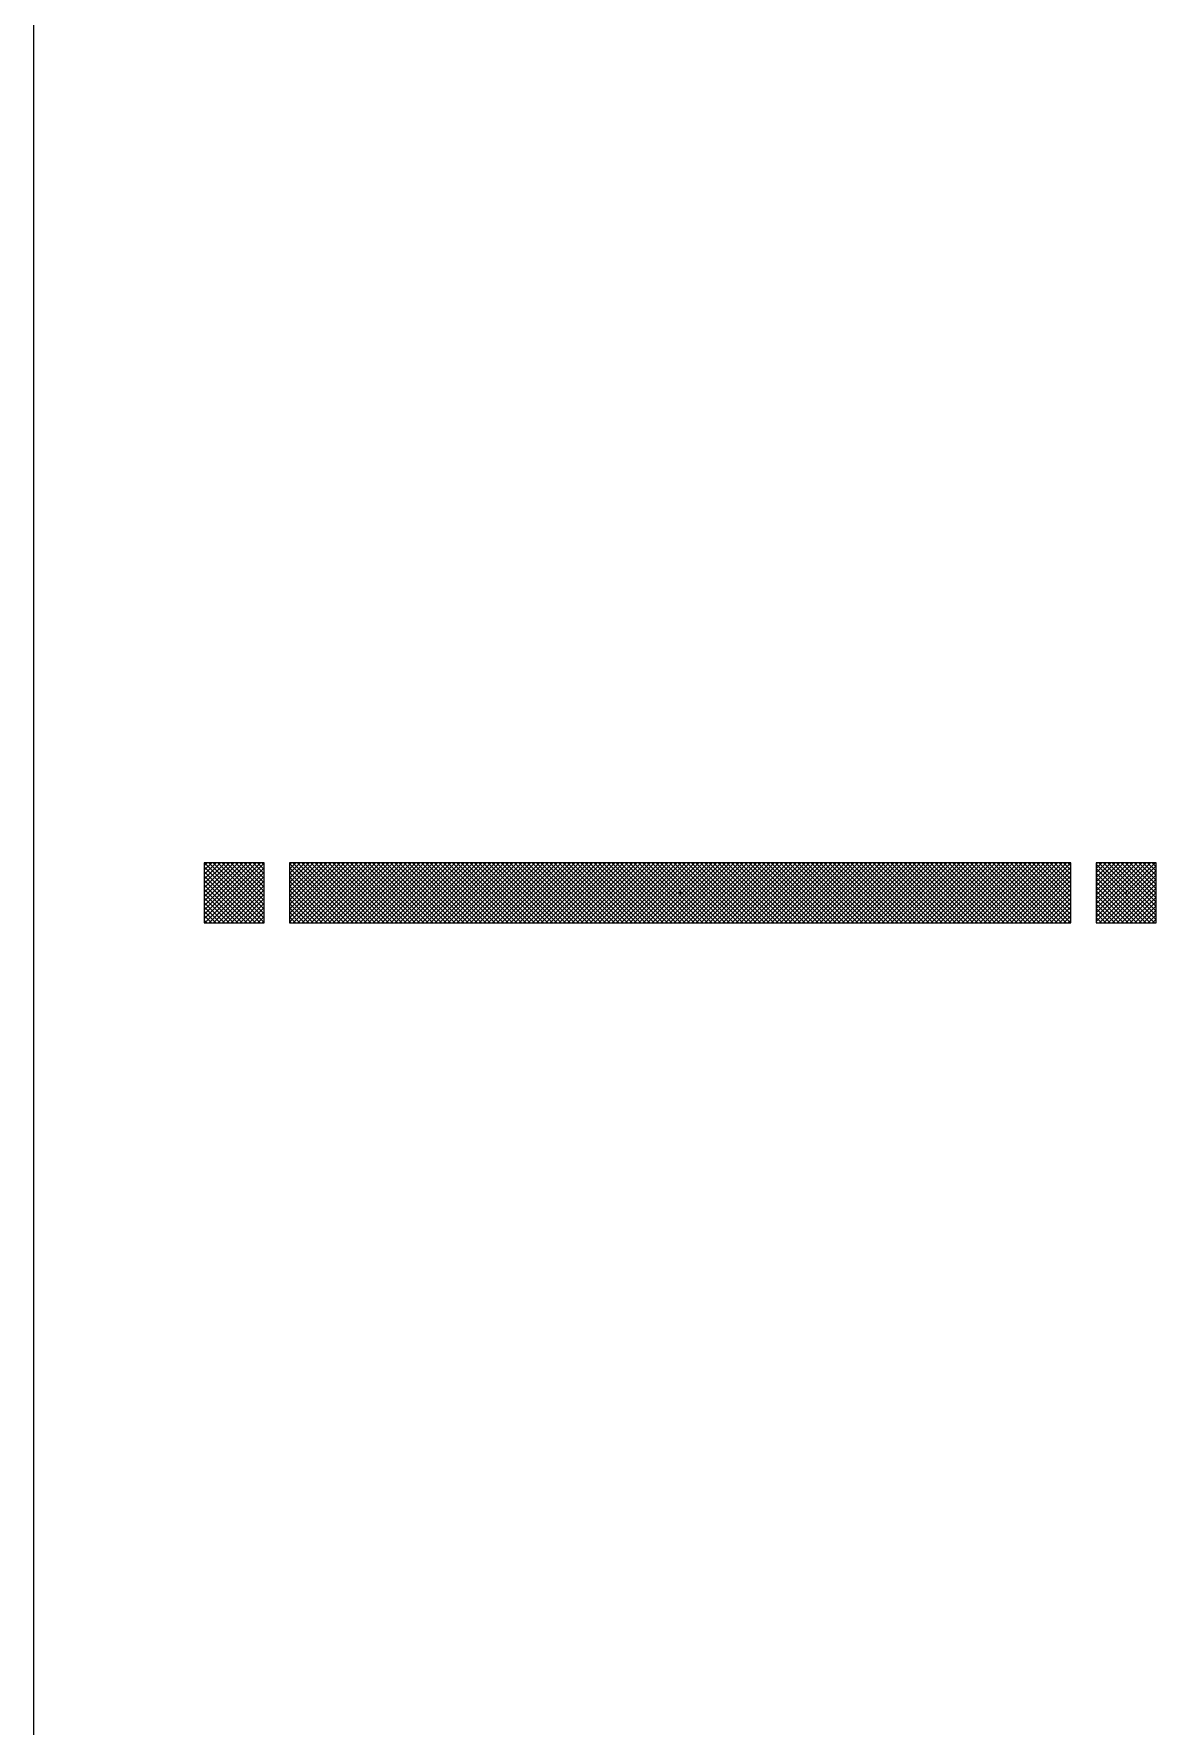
# Model space of a CAD drawing. Extents: x -92740 to -63661, y -15771 to -4391.
# Drawn here: x -79969 to -79817.8, y -6461 to -6233 of the extents above; entities that cross this region are included whole.
import ezdxf

# ---------------------------------------------------------------- set-up
doc = ezdxf.new("R2010")
doc.units = 0
doc.header["$MEASUREMENT"] = 0
doc.layers.add('ROOMNAME', color=1, linetype='Continuous')

msp = doc.modelspace()

# ---------------------------------------------------------------- linework, layer by layer
at = {"layer": 'ROOMNAME', "color": 103, "linetype": 'Continuous', "ltscale": 1.51875}
msp.add_line((-79969.01, -7278.9), (-79969.01, -5818.2), dxfattribs=at)
at = {"layer": 'ROOMNAME', "color": 3, "linetype": 'Continuous', "ltscale": 0.379687}
for p, q in [((-79937.96, -6344.7), (-79946.06, -6344.7)), ((-79946.06, -6344.7), (-79946.06, -6352.8)), ((-79946.06, -6345.12), (-79945.64, -6344.7)), ((-79946.06, -6345.71), (-79945.04, -6344.7)), ((-79946.06, -6346.31), (-79944.44, -6344.7)), ((-79946.06, -6346.91), (-79943.85, -6344.7)), ((-79946.06, -6347.5), (-79943.25, -6344.7)), ((-79946.06, -6348.1), (-79942.65, -6344.7)), ((-79946.06, -6348.7), (-79942.06, -6344.7)), ((-79946.06, -6349.29), (-79941.46, -6344.7)), ((-79946.06, -6349.89), (-79940.86, -6344.7)), ((-79946.06, -6350.49), (-79940.27, -6344.7)), ((-79946.06, -6351.08), (-79939.67, -6344.7)), ((-79946.06, -6351.68), (-79939.07, -6344.7)), ((-79946.06, -6352.27), (-79938.48, -6344.7)), ((-79946.06, -6345.27), (-79938.53, -6352.8)), ((-79946.06, -6345.87), (-79939.13, -6352.8)), ((-79946.06, -6346.46), (-79939.72, -6352.8)), ((-79946.03, -6344.7), (-79937.96, -6352.77)), ((-79945.98, -6352.8), (-79937.96, -6344.77)), ((-79945.44, -6344.7), (-79937.96, -6352.18)), ((-79945.38, -6352.8), (-79937.96, -6345.37)), ((-79944.84, -6344.7), (-79937.96, -6351.58)), ((-79944.79, -6352.8), (-79937.96, -6345.96)), ((-79944.24, -6344.7), (-79937.96, -6350.98)), ((-79944.19, -6352.8), (-79937.96, -6346.56)), ((-79943.65, -6344.7), (-79937.96, -6350.39)), ((-79943.05, -6344.7), (-79937.96, -6349.79)), ((-79942.45, -6344.7), (-79937.96, -6349.19)), ((-79941.86, -6344.7), (-79937.96, -6348.6)), ((-79941.26, -6344.7), (-79937.96, -6348)), ((-79940.66, -6344.7), (-79937.96, -6347.4)), ((-79940.07, -6344.7), (-79937.96, -6346.81)), ((-79939.47, -6344.7), (-79937.96, -6346.21)), ((-79938.87, -6344.7), (-79937.96, -6345.61)), ((-79938.28, -6344.7), (-79937.96, -6345.02)), ((-79937.96, -6352.8), (-79937.96, -6344.7)), ((-79829.28, -6344.7), (-79934.58, -6344.7)), ((-79934.58, -6344.7), (-79934.58, -6352.8)), ((-79934.58, -6344.98), (-79934.3, -6344.7)), ((-79934.58, -6345.57), (-79933.7, -6344.7)), ((-79934.58, -6346.17), (-79933.11, -6344.7)), ((-79934.58, -6346.77), (-79932.51, -6344.7)), ((-79934.58, -6347.36), (-79931.92, -6344.7)), ((-79934.58, -6347.96), (-79931.32, -6344.7)), ((-79934.58, -6348.56), (-79930.72, -6344.7)), ((-79934.58, -6349.15), (-79930.13, -6344.7)), ((-79934.58, -6349.75), (-79929.53, -6344.7)), ((-79934.58, -6350.35), (-79928.93, -6344.7)), ((-79934.58, -6350.94), (-79928.34, -6344.7)), ((-79934.58, -6351.54), (-79927.74, -6344.7)), ((-79934.58, -6352.14), (-79927.14, -6344.7)), ((-79934.58, -6352.73), (-79926.55, -6344.7)), ((-79934.58, -6344.81), (-79926.6, -6352.8)), ((-79934.58, -6345.41), (-79927.19, -6352.8)), ((-79934.58, -6346.01), (-79927.79, -6352.8)), ((-79934.58, -6346.6), (-79928.39, -6352.8)), ((-79934.1, -6344.7), (-79926, -6352.8)), ((-79934.05, -6352.8), (-79925.95, -6344.7)), ((-79933.5, -6344.7), (-79925.4, -6352.8)), ((-79933.45, -6352.8), (-79925.35, -6344.7)), ((-79932.91, -6344.7), (-79924.81, -6352.8)), ((-79932.86, -6352.8), (-79924.76, -6344.7)), ((-79932.31, -6344.7), (-79924.21, -6352.8)), ((-79932.26, -6352.8), (-79924.16, -6344.7)), ((-79931.71, -6344.7), (-79923.61, -6352.8)), ((-79931.66, -6352.8), (-79923.56, -6344.7)), ((-79931.12, -6344.7), (-79923.02, -6352.8)), ((-79931.07, -6352.8), (-79922.97, -6344.7)), ((-79930.52, -6344.7), (-79922.42, -6352.8)), ((-79930.47, -6352.8), (-79922.37, -6344.7)), ((-79929.92, -6344.7), (-79921.82, -6352.8)), ((-79929.87, -6352.8), (-79921.77, -6344.7)), ((-79929.33, -6344.7), (-79921.23, -6352.8)), ((-79929.28, -6352.8), (-79921.18, -6344.7)), ((-79928.73, -6344.7), (-79920.63, -6352.8)), ((-79928.68, -6352.8), (-79920.58, -6344.7)), ((-79928.13, -6344.7), (-79920.03, -6352.8)), ((-79928.08, -6352.8), (-79919.98, -6344.7)), ((-79927.54, -6344.7), (-79919.44, -6352.8)), ((-79927.49, -6352.8), (-79919.39, -6344.7)), ((-79926.94, -6344.7), (-79918.84, -6352.8)), ((-79926.89, -6352.8), (-79918.79, -6344.7)), ((-79926.34, -6344.7), (-79918.24, -6352.8)), ((-79926.29, -6352.8), (-79918.19, -6344.7)), ((-79925.75, -6344.7), (-79917.65, -6352.8)), ((-79925.7, -6352.8), (-79917.6, -6344.7)), ((-79925.15, -6344.7), (-79917.05, -6352.8)), ((-79925.1, -6352.8), (-79917, -6344.7)), ((-79924.55, -6344.7), (-79916.45, -6352.8)), ((-79924.5, -6352.8), (-79916.4, -6344.7)), ((-79923.96, -6344.7), (-79915.86, -6352.8)), ((-79923.91, -6352.8), (-79915.81, -6344.7)), ((-79923.36, -6344.7), (-79915.26, -6352.8)), ((-79923.31, -6352.8), (-79915.21, -6344.7)), ((-79922.76, -6344.7), (-79914.67, -6352.8)), ((-79922.71, -6352.8), (-79914.61, -6344.7)), ((-79922.17, -6344.7), (-79914.07, -6352.8)), ((-79922.12, -6352.8), (-79914.02, -6344.7)), ((-79921.57, -6344.7), (-79913.47, -6352.8)), ((-79921.52, -6352.8), (-79913.42, -6344.7)), ((-79920.97, -6344.7), (-79912.87, -6352.8)), ((-79920.92, -6352.8), (-79912.82, -6344.7)), ((-79920.38, -6344.7), (-79912.28, -6352.8)), ((-79920.33, -6352.8), (-79912.23, -6344.7)), ((-79919.78, -6344.7), (-79911.68, -6352.8)), ((-79919.73, -6352.8), (-79911.63, -6344.7)), ((-79919.18, -6344.7), (-79911.08, -6352.8)), ((-79919.13, -6352.8), (-79911.03, -6344.7)), ((-79918.59, -6344.7), (-79910.49, -6352.8)), ((-79918.54, -6352.8), (-79910.44, -6344.7)), ((-79917.99, -6344.7), (-79909.89, -6352.8)), ((-79917.94, -6352.8), (-79909.84, -6344.7)), ((-79917.4, -6344.7), (-79909.3, -6352.8)), ((-79917.34, -6352.8), (-79909.24, -6344.7)), ((-79916.8, -6344.7), (-79908.7, -6352.8)), ((-79916.75, -6352.8), (-79908.65, -6344.7)), ((-79916.2, -6344.7), (-79908.1, -6352.8)), ((-79916.15, -6352.8), (-79908.05, -6344.7)), ((-79915.61, -6344.7), (-79907.51, -6352.8)), ((-79915.55, -6352.8), (-79907.45, -6344.7)), ((-79915.01, -6344.7), (-79906.91, -6352.8)), ((-79914.96, -6352.8), (-79906.86, -6344.7)), ((-79914.41, -6344.7), (-79906.31, -6352.8)), ((-79914.36, -6352.8), (-79906.26, -6344.7)), ((-79913.82, -6344.7), (-79905.72, -6352.8)), ((-79913.76, -6352.8), (-79905.66, -6344.7)), ((-79913.22, -6344.7), (-79905.12, -6352.8)), ((-79913.17, -6352.8), (-79905.07, -6344.7)), ((-79912.62, -6344.7), (-79904.52, -6352.8)), ((-79912.57, -6352.8), (-79904.47, -6344.7)), ((-79912.03, -6344.7), (-79903.93, -6352.8)), ((-79911.97, -6352.8), (-79903.87, -6344.7)), ((-79911.43, -6344.7), (-79903.33, -6352.8)), ((-79911.38, -6352.8), (-79903.28, -6344.7)), ((-79910.83, -6344.7), (-79902.73, -6352.8)), ((-79910.78, -6352.8), (-79902.68, -6344.7)), ((-79910.24, -6344.7), (-79902.14, -6352.8)), ((-79910.18, -6352.8), (-79902.08, -6344.7)), ((-79909.64, -6344.7), (-79901.54, -6352.8)), ((-79909.59, -6352.8), (-79901.49, -6344.7)), ((-79909.04, -6344.7), (-79900.94, -6352.8)), ((-79908.99, -6352.8), (-79900.89, -6344.7)), ((-79908.45, -6344.7), (-79900.35, -6352.8)), ((-79908.39, -6352.8), (-79900.29, -6344.7)), ((-79907.85, -6344.7), (-79899.75, -6352.8)), ((-79907.8, -6352.8), (-79899.7, -6344.7)), ((-79907.25, -6344.7), (-79899.15, -6352.8)), ((-79907.2, -6352.8), (-79899.1, -6344.7)), ((-79906.66, -6344.7), (-79898.56, -6352.8)), ((-79906.6, -6352.8), (-79898.5, -6344.7)), ((-79906.06, -6344.7), (-79897.96, -6352.8)), ((-79906.01, -6352.8), (-79897.91, -6344.7)), ((-79905.46, -6344.7), (-79897.36, -6352.8)), ((-79905.41, -6352.8), (-79897.31, -6344.7)), ((-79904.87, -6344.7), (-79896.77, -6352.8)), ((-79904.81, -6352.8), (-79896.71, -6344.7)), ((-79904.27, -6344.7), (-79896.17, -6352.8)), ((-79904.22, -6352.8), (-79896.12, -6344.7)), ((-79903.67, -6344.7), (-79895.57, -6352.8)), ((-79903.62, -6352.8), (-79895.52, -6344.7)), ((-79903.08, -6344.7), (-79894.98, -6352.8)), ((-79903.02, -6352.8), (-79894.92, -6344.7)), ((-79902.48, -6344.7), (-79894.38, -6352.8)), ((-79902.43, -6352.8), (-79894.33, -6344.7)), ((-79901.88, -6344.7), (-79893.78, -6352.8)), ((-79901.83, -6352.8), (-79893.73, -6344.7)), ((-79901.29, -6344.7), (-79893.19, -6352.8)), ((-79901.23, -6352.8), (-79893.13, -6344.7)), ((-79900.69, -6344.7), (-79892.59, -6352.8)), ((-79900.64, -6352.8), (-79892.54, -6344.7)), ((-79900.09, -6344.7), (-79891.99, -6352.8)), ((-79900.04, -6352.8), (-79891.94, -6344.7)), ((-79899.5, -6344.7), (-79891.4, -6352.8)), ((-79899.44, -6352.8), (-79891.34, -6344.7)), ((-79898.9, -6344.7), (-79890.8, -6352.8)), ((-79898.85, -6352.8), (-79890.75, -6344.7)), ((-79898.3, -6344.7), (-79890.2, -6352.8)), ((-79898.25, -6352.8), (-79890.15, -6344.7)), ((-79897.71, -6344.7), (-79889.61, -6352.8)), ((-79897.65, -6352.8), (-79889.55, -6344.7)), ((-79897.11, -6344.7), (-79889.01, -6352.8)), ((-79897.06, -6352.8), (-79888.96, -6344.7)), ((-79896.51, -6344.7), (-79888.41, -6352.8)), ((-79896.46, -6352.8), (-79888.36, -6344.7)), ((-79895.92, -6344.7), (-79887.82, -6352.8)), ((-79895.86, -6352.8), (-79887.76, -6344.7)), ((-79895.32, -6344.7), (-79887.22, -6352.8)), ((-79895.27, -6352.8), (-79887.17, -6344.7)), ((-79894.72, -6344.7), (-79886.62, -6352.8)), ((-79894.67, -6352.8), (-79886.57, -6344.7)), ((-79894.13, -6344.7), (-79886.03, -6352.8)), ((-79894.07, -6352.8), (-79885.97, -6344.7)), ((-79893.53, -6344.7), (-79885.43, -6352.8)), ((-79893.48, -6352.8), (-79885.38, -6344.7)), ((-79892.93, -6344.7), (-79884.83, -6352.8)), ((-79892.88, -6352.8), (-79884.78, -6344.7)), ((-79892.34, -6344.7), (-79884.24, -6352.8)), ((-79892.28, -6352.8), (-79884.18, -6344.7)), ((-79891.74, -6344.7), (-79883.64, -6352.8)), ((-79891.69, -6352.8), (-79883.59, -6344.7)), ((-79891.14, -6344.7), (-79883.04, -6352.8)), ((-79891.09, -6352.8), (-79882.99, -6344.7)), ((-79890.55, -6344.7), (-79882.45, -6352.8)), ((-79890.49, -6352.8), (-79882.39, -6344.7)), ((-79889.95, -6344.7), (-79881.85, -6352.8)), ((-79889.9, -6352.8), (-79881.8, -6344.7)), ((-79889.35, -6344.7), (-79881.25, -6352.8)), ((-79889.3, -6352.8), (-79881.2, -6344.7)), ((-79888.76, -6344.7), (-79880.66, -6352.8)), ((-79888.7, -6352.8), (-79880.61, -6344.7)), ((-79888.16, -6344.7), (-79880.06, -6352.8)), ((-79888.11, -6352.8), (-79880.01, -6344.7)), ((-79887.56, -6344.7), (-79879.46, -6352.8)), ((-79887.51, -6352.8), (-79879.41, -6344.7)), ((-79886.97, -6344.7), (-79878.87, -6352.8)), ((-79886.91, -6352.8), (-79878.82, -6344.7)), ((-79886.37, -6344.7), (-79878.27, -6352.8)), ((-79886.32, -6352.8), (-79878.22, -6344.7)), ((-79885.77, -6344.7), (-79877.67, -6352.8)), ((-79885.72, -6352.8), (-79877.62, -6344.7)), ((-79885.18, -6344.7), (-79877.08, -6352.8)), ((-79885.13, -6352.8), (-79877.03, -6344.7)), ((-79884.58, -6344.7), (-79876.48, -6352.8)), ((-79884.53, -6352.8), (-79876.43, -6344.7)), ((-79883.98, -6344.7), (-79875.88, -6352.8)), ((-79883.93, -6352.8), (-79875.83, -6344.7)), ((-79883.39, -6344.7), (-79875.29, -6352.8)), ((-79883.34, -6352.8), (-79875.24, -6344.7)), ((-79882.79, -6344.7), (-79874.69, -6352.8)), ((-79882.74, -6352.8), (-79874.64, -6344.7)), ((-79882.19, -6344.7), (-79874.09, -6352.8)), ((-79882.14, -6352.8), (-79874.04, -6344.7)), ((-79881.6, -6344.7), (-79873.5, -6352.8)), ((-79881.55, -6352.8), (-79873.45, -6344.7)), ((-79881, -6344.7), (-79872.9, -6352.8)), ((-79880.95, -6352.8), (-79872.85, -6344.7)), ((-79880.4, -6344.7), (-79872.3, -6352.8)), ((-79880.35, -6352.8), (-79872.25, -6344.7)), ((-79879.81, -6344.7), (-79871.71, -6352.8)), ((-79879.76, -6352.8), (-79871.66, -6344.7)), ((-79879.21, -6344.7), (-79871.11, -6352.8)), ((-79879.16, -6352.8), (-79871.06, -6344.7)), ((-79878.61, -6344.7), (-79870.51, -6352.8)), ((-79878.56, -6352.8), (-79870.46, -6344.7)), ((-79878.02, -6344.7), (-79869.92, -6352.8)), ((-79877.97, -6352.8), (-79869.87, -6344.7)), ((-79877.42, -6344.7), (-79869.32, -6352.8)), ((-79877.37, -6352.8), (-79869.27, -6344.7)), ((-79876.82, -6344.7), (-79868.72, -6352.8)), ((-79876.77, -6352.8), (-79868.67, -6344.7)), ((-79876.23, -6344.7), (-79868.13, -6352.8)), ((-79876.18, -6352.8), (-79868.08, -6344.7)), ((-79875.63, -6344.7), (-79867.53, -6352.8)), ((-79875.58, -6352.8), (-79867.48, -6344.7)), ((-79875.03, -6344.7), (-79866.93, -6352.8)), ((-79874.98, -6352.8), (-79866.88, -6344.7)), ((-79874.44, -6344.7), (-79866.34, -6352.8)), ((-79874.39, -6352.8), (-79866.29, -6344.7)), ((-79873.84, -6344.7), (-79865.74, -6352.8)), ((-79873.79, -6352.8), (-79865.69, -6344.7)), ((-79873.24, -6344.7), (-79865.14, -6352.8)), ((-79873.19, -6352.8), (-79865.09, -6344.7)), ((-79872.65, -6344.7), (-79864.55, -6352.8)), ((-79872.6, -6352.8), (-79864.5, -6344.7)), ((-79872.05, -6344.7), (-79863.95, -6352.8)), ((-79872, -6352.8), (-79863.9, -6344.7)), ((-79871.45, -6344.7), (-79863.35, -6352.8)), ((-79871.4, -6352.8), (-79863.3, -6344.7)), ((-79870.86, -6344.7), (-79862.76, -6352.8)), ((-79870.81, -6352.8), (-79862.71, -6344.7)), ((-79870.26, -6344.7), (-79862.16, -6352.8)), ((-79870.21, -6352.8), (-79862.11, -6344.7)), ((-79869.67, -6344.7), (-79861.57, -6352.8)), ((-79869.61, -6352.8), (-79861.51, -6344.7)), ((-79869.07, -6344.7), (-79860.97, -6352.8)), ((-79869.02, -6352.8), (-79860.92, -6344.7)), ((-79868.47, -6344.7), (-79860.37, -6352.8)), ((-79868.42, -6352.8), (-79860.32, -6344.7)), ((-79867.87, -6344.7), (-79859.78, -6352.8)), ((-79867.82, -6352.8), (-79859.72, -6344.7)), ((-79867.28, -6344.7), (-79859.18, -6352.8)), ((-79867.23, -6352.8), (-79859.13, -6344.7)), ((-79866.68, -6344.7), (-79858.58, -6352.8)), ((-79866.63, -6352.8), (-79858.53, -6344.7)), ((-79866.09, -6344.7), (-79857.99, -6352.8)), ((-79866.03, -6352.8), (-79857.93, -6344.7)), ((-79865.49, -6344.7), (-79857.39, -6352.8)), ((-79865.44, -6352.8), (-79857.34, -6344.7)), ((-79864.89, -6344.7), (-79856.79, -6352.8)), ((-79864.84, -6352.8), (-79856.74, -6344.7)), ((-79864.3, -6344.7), (-79856.2, -6352.8)), ((-79864.24, -6352.8), (-79856.14, -6344.7)), ((-79863.7, -6344.7), (-79855.6, -6352.8)), ((-79863.65, -6352.8), (-79855.55, -6344.7)), ((-79863.1, -6344.7), (-79855, -6352.8)), ((-79863.05, -6352.8), (-79854.95, -6344.7)), ((-79862.51, -6344.7), (-79854.41, -6352.8)), ((-79862.45, -6352.8), (-79854.35, -6344.7)), ((-79861.91, -6344.7), (-79853.81, -6352.8)), ((-79861.86, -6352.8), (-79853.76, -6344.7)), ((-79861.31, -6344.7), (-79853.21, -6352.8)), ((-79861.26, -6352.8), (-79853.16, -6344.7)), ((-79860.72, -6344.7), (-79852.62, -6352.8)), ((-79860.66, -6352.8), (-79852.56, -6344.7)), ((-79860.12, -6344.7), (-79852.02, -6352.8)), ((-79860.07, -6352.8), (-79851.97, -6344.7)), ((-79859.52, -6344.7), (-79851.42, -6352.8)), ((-79859.47, -6352.8), (-79851.37, -6344.7)), ((-79858.93, -6344.7), (-79850.83, -6352.8)), ((-79858.87, -6352.8), (-79850.77, -6344.7)), ((-79858.33, -6344.7), (-79850.23, -6352.8)), ((-79858.28, -6352.8), (-79850.18, -6344.7)), ((-79857.73, -6344.7), (-79849.63, -6352.8)), ((-79857.68, -6352.8), (-79849.58, -6344.7)), ((-79857.14, -6344.7), (-79849.04, -6352.8)), ((-79857.08, -6352.8), (-79848.98, -6344.7)), ((-79856.54, -6344.7), (-79848.44, -6352.8)), ((-79856.49, -6352.8), (-79848.39, -6344.7)), ((-79855.94, -6344.7), (-79847.84, -6352.8)), ((-79855.89, -6352.8), (-79847.79, -6344.7)), ((-79855.35, -6344.7), (-79847.25, -6352.8)), ((-79855.29, -6352.8), (-79847.19, -6344.7)), ((-79854.75, -6344.7), (-79846.65, -6352.8)), ((-79854.7, -6352.8), (-79846.6, -6344.7)), ((-79854.15, -6344.7), (-79846.05, -6352.8)), ((-79854.1, -6352.8), (-79846, -6344.7)), ((-79853.56, -6344.7), (-79845.46, -6352.8)), ((-79853.5, -6352.8), (-79845.4, -6344.7)), ((-79852.96, -6344.7), (-79844.86, -6352.8)), ((-79852.91, -6352.8), (-79844.81, -6344.7)), ((-79852.36, -6344.7), (-79844.26, -6352.8)), ((-79852.31, -6352.8), (-79844.21, -6344.7)), ((-79851.77, -6344.7), (-79843.67, -6352.8)), ((-79851.71, -6352.8), (-79843.61, -6344.7)), ((-79851.17, -6344.7), (-79843.07, -6352.8)), ((-79851.12, -6352.8), (-79843.02, -6344.7)), ((-79850.57, -6344.7), (-79842.47, -6352.8)), ((-79850.52, -6352.8), (-79842.42, -6344.7)), ((-79849.98, -6344.7), (-79841.88, -6352.8)), ((-79849.92, -6352.8), (-79841.82, -6344.7)), ((-79849.38, -6344.7), (-79841.28, -6352.8)), ((-79849.33, -6352.8), (-79841.23, -6344.7)), ((-79848.78, -6344.7), (-79840.68, -6352.8)), ((-79848.73, -6352.8), (-79840.63, -6344.7)), ((-79848.19, -6344.7), (-79840.09, -6352.8)), ((-79848.13, -6352.8), (-79840.03, -6344.7)), ((-79847.59, -6344.7), (-79839.49, -6352.8)), ((-79847.54, -6352.8), (-79839.44, -6344.7)), ((-79846.99, -6344.7), (-79838.89, -6352.8)), ((-79846.94, -6352.8), (-79838.84, -6344.7)), ((-79846.4, -6344.7), (-79838.3, -6352.8)), ((-79846.34, -6352.8), (-79838.24, -6344.7)), ((-79845.8, -6344.7), (-79837.7, -6352.8)), ((-79845.75, -6352.8), (-79837.65, -6344.7)), ((-79845.2, -6344.7), (-79837.1, -6352.8)), ((-79845.15, -6352.8), (-79837.05, -6344.7)), ((-79844.61, -6344.7), (-79836.51, -6352.8)), ((-79844.55, -6352.8), (-79836.45, -6344.7)), ((-79844.01, -6344.7), (-79835.91, -6352.8)), ((-79843.96, -6352.8), (-79835.86, -6344.7)), ((-79843.41, -6344.7), (-79835.31, -6352.8)), ((-79843.36, -6352.8), (-79835.26, -6344.7)), ((-79842.82, -6344.7), (-79834.72, -6352.8)), ((-79842.76, -6352.8), (-79834.66, -6344.7)), ((-79842.22, -6344.7), (-79834.12, -6352.8)), ((-79842.17, -6352.8), (-79834.07, -6344.7)), ((-79841.62, -6344.7), (-79833.52, -6352.8)), ((-79841.57, -6352.8), (-79833.47, -6344.7)), ((-79841.03, -6344.7), (-79832.93, -6352.8)), ((-79840.97, -6352.8), (-79832.87, -6344.7)), ((-79840.43, -6344.7), (-79832.33, -6352.8)), ((-79840.38, -6352.8), (-79832.28, -6344.7)), ((-79839.83, -6344.7), (-79831.73, -6352.8)), ((-79839.78, -6352.8), (-79831.68, -6344.7)), ((-79839.24, -6344.7), (-79831.14, -6352.8)), ((-79839.18, -6352.8), (-79831.08, -6344.7)), ((-79838.64, -6344.7), (-79830.54, -6352.8)), ((-79838.59, -6352.8), (-79830.49, -6344.7)), ((-79838.04, -6344.7), (-79829.94, -6352.8)), ((-79837.99, -6352.8), (-79829.89, -6344.7)), ((-79837.45, -6344.7), (-79829.35, -6352.8)), ((-79837.39, -6352.8), (-79829.29, -6344.7)), ((-79836.85, -6344.7), (-79829.28, -6352.27)), ((-79836.8, -6352.8), (-79829.28, -6345.28)), ((-79836.25, -6344.7), (-79829.28, -6351.67)), ((-79836.2, -6352.8), (-79829.28, -6345.88)), ((-79835.66, -6344.7), (-79829.28, -6351.07)), ((-79835.6, -6352.8), (-79829.28, -6346.47)), ((-79835.06, -6344.7), (-79829.28, -6350.48)), ((-79834.46, -6344.7), (-79829.28, -6349.88)), ((-79833.87, -6344.7), (-79829.28, -6349.28)), ((-79833.27, -6344.7), (-79829.28, -6348.69)), ((-79832.67, -6344.7), (-79829.28, -6348.09)), ((-79832.08, -6344.7), (-79829.28, -6347.49)), ((-79831.48, -6344.7), (-79829.28, -6346.9)), ((-79830.88, -6344.7), (-79829.28, -6346.3)), ((-79830.29, -6344.7), (-79829.28, -6345.7)), ((-79829.69, -6344.7), (-79829.28, -6345.11)), ((-79829.28, -6352.8), (-79829.28, -6344.7)), ((-79817.81, -6344.7), (-79825.91, -6344.7)), ((-79825.91, -6344.7), (-79825.91, -6352.8)), ((-79825.91, -6344.89), (-79825.72, -6344.7)), ((-79825.91, -6345.48), (-79825.12, -6344.7)), ((-79825.91, -6346.08), (-79824.52, -6344.7)), ((-79825.91, -6346.68), (-79823.93, -6344.7)), ((-79825.91, -6347.27), (-79823.33, -6344.7)), ((-79825.91, -6347.87), (-79822.73, -6344.7)), ((-79825.91, -6348.47), (-79822.14, -6344.7)), ((-79825.91, -6349.06), (-79821.54, -6344.7)), ((-79825.91, -6349.66), (-79820.94, -6344.7)), ((-79825.91, -6350.26), (-79820.35, -6344.7)), ((-79825.91, -6350.85), (-79819.75, -6344.7)), ((-79825.91, -6351.45), (-79819.15, -6344.7)), ((-79825.91, -6352.05), (-79818.56, -6344.7)), ((-79825.91, -6352.64), (-79817.96, -6344.7)), ((-79825.91, -6344.9), (-79818.01, -6352.8)), ((-79825.91, -6345.5), (-79818.61, -6352.8)), ((-79825.91, -6346.1), (-79819.21, -6352.8)), ((-79825.91, -6346.69), (-79819.8, -6352.8)), ((-79825.52, -6344.7), (-79817.81, -6352.41)), ((-79825.46, -6352.8), (-79817.81, -6345.14)), ((-79824.92, -6344.7), (-79817.81, -6351.81)), ((-79824.87, -6352.8), (-79817.81, -6345.74)), ((-79824.32, -6344.7), (-79817.81, -6351.21)), ((-79824.27, -6352.8), (-79817.81, -6346.33)), ((-79823.72, -6344.7), (-79817.81, -6350.62)), ((-79823.13, -6344.7), (-79817.81, -6350.02)), ((-79822.53, -6344.7), (-79817.81, -6349.42)), ((-79821.94, -6344.7), (-79817.81, -6348.83)), ((-79821.34, -6344.7), (-79817.81, -6348.23)), ((-79820.74, -6344.7), (-79817.81, -6347.63)), ((-79820.15, -6344.7), (-79817.81, -6347.04)), ((-79819.55, -6344.7), (-79817.81, -6346.44)), ((-79818.95, -6344.7), (-79817.81, -6345.84)), ((-79818.36, -6344.7), (-79817.81, -6345.25)), ((-79817.81, -6352.8), (-79817.81, -6344.7)), ((-79946.06, -6347.06), (-79940.32, -6352.8)), ((-79946.06, -6347.66), (-79940.92, -6352.8)), ((-79946.06, -6348.25), (-79941.51, -6352.8)), ((-79946.06, -6348.85), (-79942.11, -6352.8)), ((-79943.59, -6352.8), (-79937.96, -6347.16)), ((-79943, -6352.8), (-79937.96, -6347.75)), ((-79942.4, -6352.8), (-79937.96, -6348.35)), ((-79941.8, -6352.8), (-79937.96, -6348.95)), ((-79934.58, -6347.2), (-79928.98, -6352.8)), ((-79934.58, -6347.8), (-79929.58, -6352.8)), ((-79934.58, -6348.39), (-79930.18, -6352.8)), ((-79934.58, -6348.99), (-79930.77, -6352.8)), ((-79835.01, -6352.8), (-79829.28, -6347.07)), ((-79834.41, -6352.8), (-79829.28, -6347.67)), ((-79833.81, -6352.8), (-79829.28, -6348.26)), ((-79833.22, -6352.8), (-79829.28, -6348.86)), ((-79825.91, -6347.29), (-79820.4, -6352.8)), ((-79825.91, -6347.89), (-79820.99, -6352.8)), ((-79825.91, -6348.48), (-79821.59, -6352.8)), ((-79825.91, -6349.08), (-79822.19, -6352.8)), ((-79823.67, -6352.8), (-79817.81, -6346.93)), ((-79823.08, -6352.8), (-79817.81, -6347.53)), ((-79822.48, -6352.8), (-79817.81, -6348.12)), ((-79821.88, -6352.8), (-79817.81, -6348.72)), ((-79946.06, -6349.45), (-79942.71, -6352.8)), ((-79946.06, -6350.04), (-79943.3, -6352.8)), ((-79946.06, -6350.64), (-79943.9, -6352.8)), ((-79946.06, -6351.24), (-79944.5, -6352.8)), ((-79941.21, -6352.8), (-79937.96, -6349.54)), ((-79940.61, -6352.8), (-79937.96, -6350.14)), ((-79940.01, -6352.8), (-79937.96, -6350.74)), ((-79939.42, -6352.8), (-79937.96, -6351.33)), ((-79934.58, -6349.59), (-79931.37, -6352.8)), ((-79934.58, -6350.18), (-79931.97, -6352.8)), ((-79934.58, -6350.78), (-79932.56, -6352.8)), ((-79934.58, -6351.38), (-79933.16, -6352.8)), ((-79832.62, -6352.8), (-79829.28, -6349.46)), ((-79832.02, -6352.8), (-79829.28, -6350.05)), ((-79831.43, -6352.8), (-79829.28, -6350.65)), ((-79830.83, -6352.8), (-79829.28, -6351.25)), ((-79825.91, -6349.68), (-79822.78, -6352.8)), ((-79825.91, -6350.27), (-79823.38, -6352.8)), ((-79825.91, -6350.87), (-79823.98, -6352.8)), ((-79821.29, -6352.8), (-79817.81, -6349.32)), ((-79820.69, -6352.8), (-79817.81, -6349.91)), ((-79820.09, -6352.8), (-79817.81, -6350.51)), ((-79819.5, -6352.8), (-79817.81, -6351.11)), ((-79946.06, -6351.83), (-79945.09, -6352.8)), ((-79946.06, -6352.43), (-79945.69, -6352.8)), ((-79946.06, -6352.8), (-79937.96, -6352.8)), ((-79938.82, -6352.8), (-79937.96, -6351.93)), ((-79938.22, -6352.8), (-79937.96, -6352.53)), ((-79934.58, -6351.97), (-79933.76, -6352.8)), ((-79934.58, -6352.57), (-79934.35, -6352.8)), ((-79934.58, -6352.8), (-79829.28, -6352.8)), ((-79830.24, -6352.8), (-79829.28, -6351.84)), ((-79829.64, -6352.8), (-79829.28, -6352.44)), ((-79825.91, -6351.47), (-79824.57, -6352.8)), ((-79825.91, -6352.06), (-79825.17, -6352.8)), ((-79825.91, -6352.66), (-79825.77, -6352.8)), ((-79825.91, -6352.8), (-79817.81, -6352.8)), ((-79818.9, -6352.8), (-79817.81, -6351.7)), ((-79818.3, -6352.8), (-79817.81, -6352.3))]:
    msp.add_line(p, q, dxfattribs=at)
for p in [(-79942.01, -6348.75), (-79881.93, -6348.75), (-79821.86, -6348.75)]:
    msp.add_point(p, dxfattribs=at)

doc.saveas('drawing.dxf')
